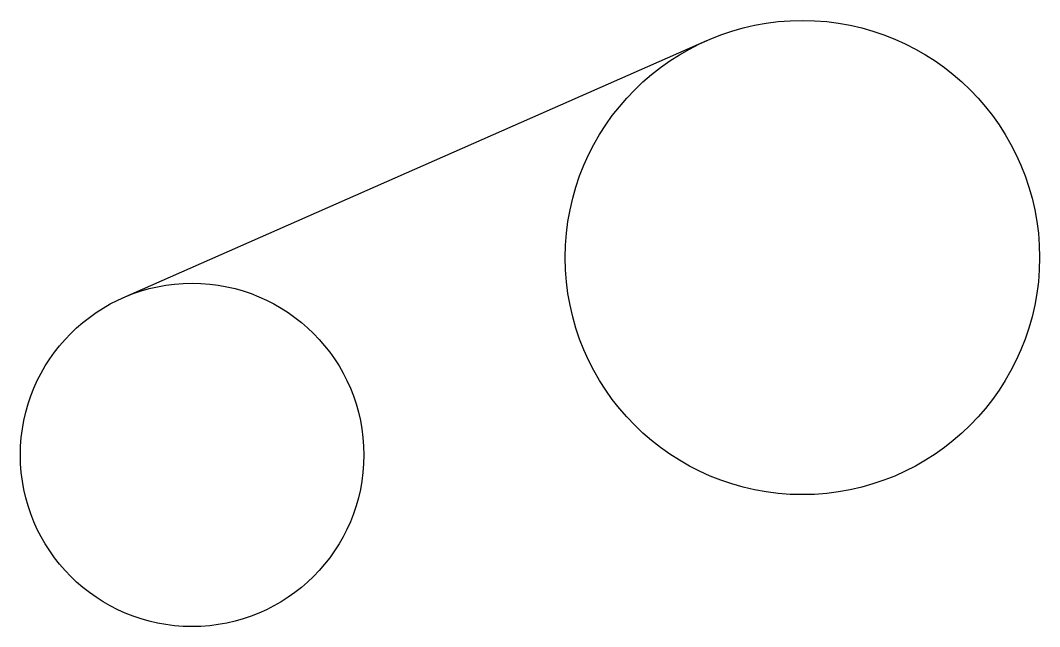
# Model space of a CAD drawing. Header units: millimetres. Extents: x 1343 to 3593, y 885 to 2223.
import ezdxf

# ---------------------------------------------------------------- set-up
doc = ezdxf.new("R2010")
doc.units = ezdxf.units.MM

msp = doc.modelspace()

# ---------------------------------------------------------------- linework, layer by layer
msp.add_line((1569.3, 1610.4), (2858.2, 2178.6))
for centre, radius in [((3069.4, 1699.5), 523.6), ((1722.3, 1263.6), 379.1)]:
    msp.add_circle(centre, radius)

doc.saveas('drawing.dxf')
